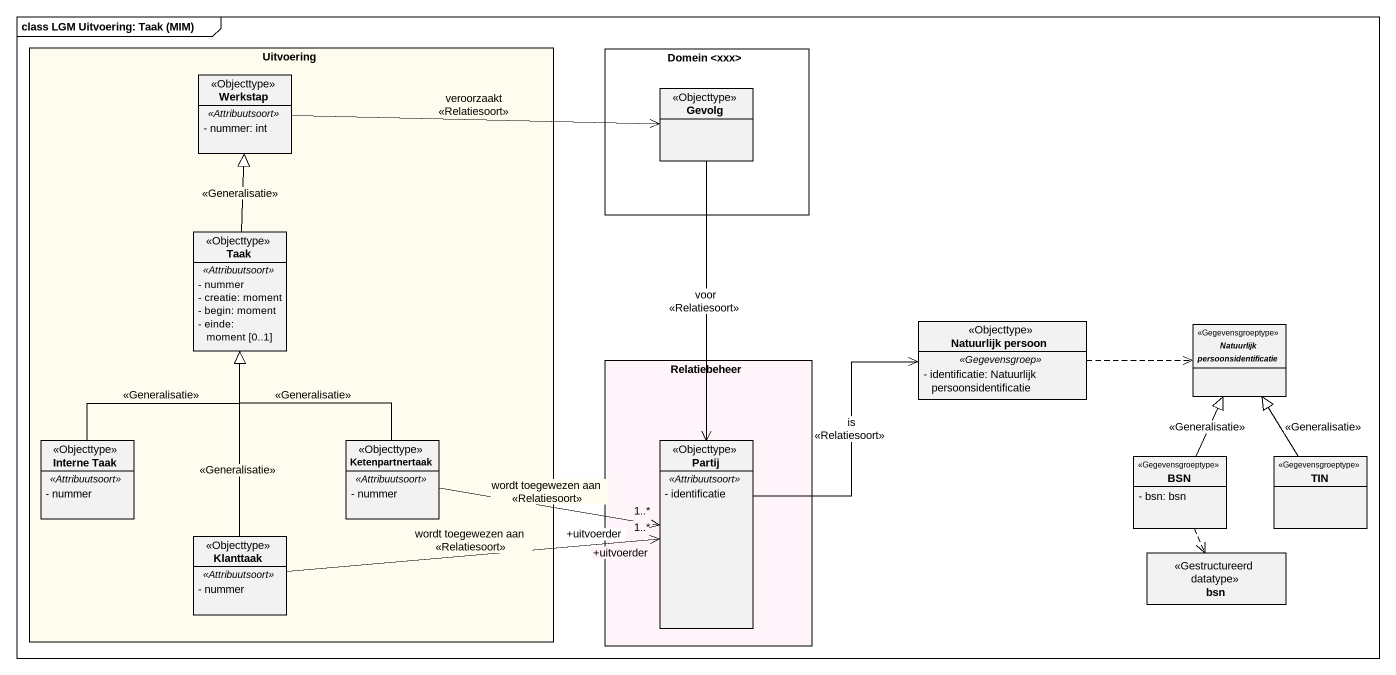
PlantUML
@startuml
mainframe class LGM Uitvoering: Taak (MIM)
hide circle
hide empty members
skinparam classAttributeIconSize 0
rectangle Uitvoering #FEFCEE {
  class Werkstap <<Objecttype>> {
    .. <<Attribuutsoort>> ..
    - nummer: int
  }
  class Taak <<Objecttype>> {
    .. <<Attribuutsoort>> ..
    - nummer
    - creatie: moment
    - begin: moment
    - einde: moment [0..1]
  }
  class "Interne Taak" as Interne_Taak <<Objecttype>> {
    .. <<Attribuutsoort>> ..
    - nummer
  }
  class Ketenpartnertaak <<Objecttype>> {
    .. <<Attribuutsoort>> ..
    - nummer
  }
  class Klanttaak <<Objecttype>> {
    .. <<Attribuutsoort>> ..
    - nummer
  }
}
rectangle "Domein <xxx>" as Domein_xxx #FFFFFF {
  class Gevolg <<Objecttype>>
}
class "Natuurlijk persoon" as Natuurlijk_persoon <<Objecttype>> {
  .. <<Gegevensgroep>> ..
  - identificatie: Natuurlijk persoonsidentificatie
}
abstract class "Natuurlijk persoonsidentificatie" as Natuurlijk <<Gegevensgroeptype>>
rectangle Relatiebeheer #FEF4F9 {
  class Partij <<Objecttype>> {
    .. <<Attribuutsoort>> ..
    - identificatie
  }
}
class BSN <<Gegevensgroeptype>> {
  - bsn: bsn
}
class TIN <<Gegevensgroeptype>>
class bsn <<Gestructureerd datatype>>
Werkstap -right-> Gevolg : veroorzaakt\n<<Relatiesoort>>
Gevolg --> Partij : voor\n<<Relatiesoort>>
Taak -up-|> Werkstap : <<Generalisatie>>
Natuurlijk_persoon .right.> Natuurlijk
Interne_Taak -up-|> Taak : <<Generalisatie>>
Ketenpartnertaak -up-|> Taak : <<Generalisatie>>
Ketenpartnertaak -right-> "+uitvoerder\n1..*" Partij : wordt toegewezen aan\n<<Relatiesoort>>
Partij -right-> Natuurlijk_persoon : is\n<<Relatiesoort>>
BSN -up-|> Natuurlijk : <<Generalisatie>>
BSN ..> bsn
TIN -up-|> Natuurlijk : <<Generalisatie>>
Klanttaak -up-|> Taak : <<Generalisatie>>
Klanttaak -right-> "+uitvoerder\n1..*" Partij : wordt toegewezen aan\n<<Relatiesoort>>
@enduml
